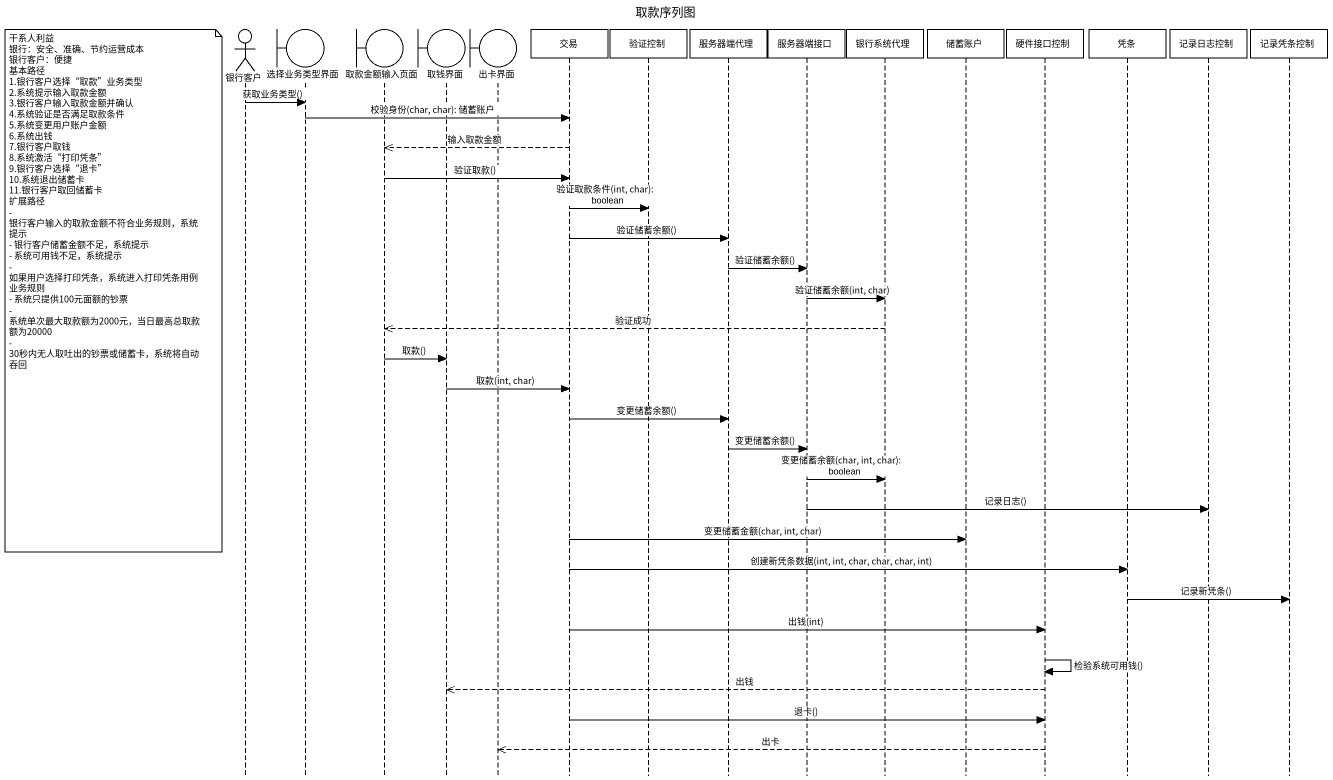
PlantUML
@startuml
title 取款序列图
hide footbox
actor 银行客户
boundary 选择业务类型界面
boundary 取款金额输入页面
boundary 取钱界面
boundary 出卡界面
participant 交易
participant 验证控制
participant 服务器端代理
participant 服务器端接口
participant 银行系统代理
participant 储蓄账户
participant 硬件接口控制
participant 凭条
participant 记录日志控制
participant 记录凭条控制

银行客户 -> 选择业务类型界面 : 获取业务类型()
选择业务类型界面 -> 交易 : 校验身份(char, char): 储蓄账户
交易 -->> 取款金额输入页面 : 输入取款金额
取款金额输入页面 -> 交易 : 验证取款()
交易 -> 验证控制 : 验证取款条件(int, char): boolean
交易 -> 服务器端代理 : 验证储蓄余额()
服务器端代理 -> 服务器端接口 : 验证储蓄余额()
note left of 银行客户
  干系人利益
  银行：安全、准确、节约运营成本
  银行客户：便捷
  基本路径
  1.银行客户选择“取款”业务类型
  2.系统提示输入取款金额
  3.银行客户输入取款金额并确认
  4.系统验证是否满足取款条件
  5.系统变更用户账户金额
  6.系统出钱
  7.银行客户取钱
  8.系统激活“打印凭条”
  9.银行客户选择“退卡”
  10.系统退出储蓄卡
  11.银行客户取回储蓄卡
  扩展路径
  - 银行客户输入的取款金额不符合业务规则，系统提示
  - 银行客户储蓄金额不足，系统提示
  - 系统可用钱不足，系统提示
  - 如果用户选择打印凭条，系统进入打印凭条用例
  业务规则
  - 系统只提供100元面额的钞票
  - 系统单次最大取款额为2000元，当日最高总取款额为20000
  - 30秒内无人取吐出的钞票或储蓄卡，系统将自动吞回
end note
服务器端接口 -> 银行系统代理 : 验证储蓄余额(int, char)
银行系统代理 -->> 取款金额输入页面 : 验证成功
取款金额输入页面 -> 取钱界面 : 取款()
取钱界面 -> 交易 : 取款(int, char)
交易 -> 服务器端代理 : 变更储蓄余额()
服务器端代理 -> 服务器端接口 : 变更储蓄余额()
服务器端接口 -> 银行系统代理 : 变更储蓄余额(char, int, char): boolean
服务器端接口 -> 记录日志控制 : 记录日志()
交易 -> 储蓄账户 : 变更储蓄金额(char, int, char)
交易 -> 凭条 : 创建新凭条数据(int, int, char, char, char, int)
凭条 -> 记录凭条控制 : 记录新凭条()
交易 -> 硬件接口控制 : 出钱(int)
硬件接口控制 -> 硬件接口控制 : 检验系统可用钱()
硬件接口控制 -->> 取钱界面 : 出钱
交易 -> 硬件接口控制 : 退卡()
硬件接口控制 -->> 出卡界面 : 出卡
@enduml
